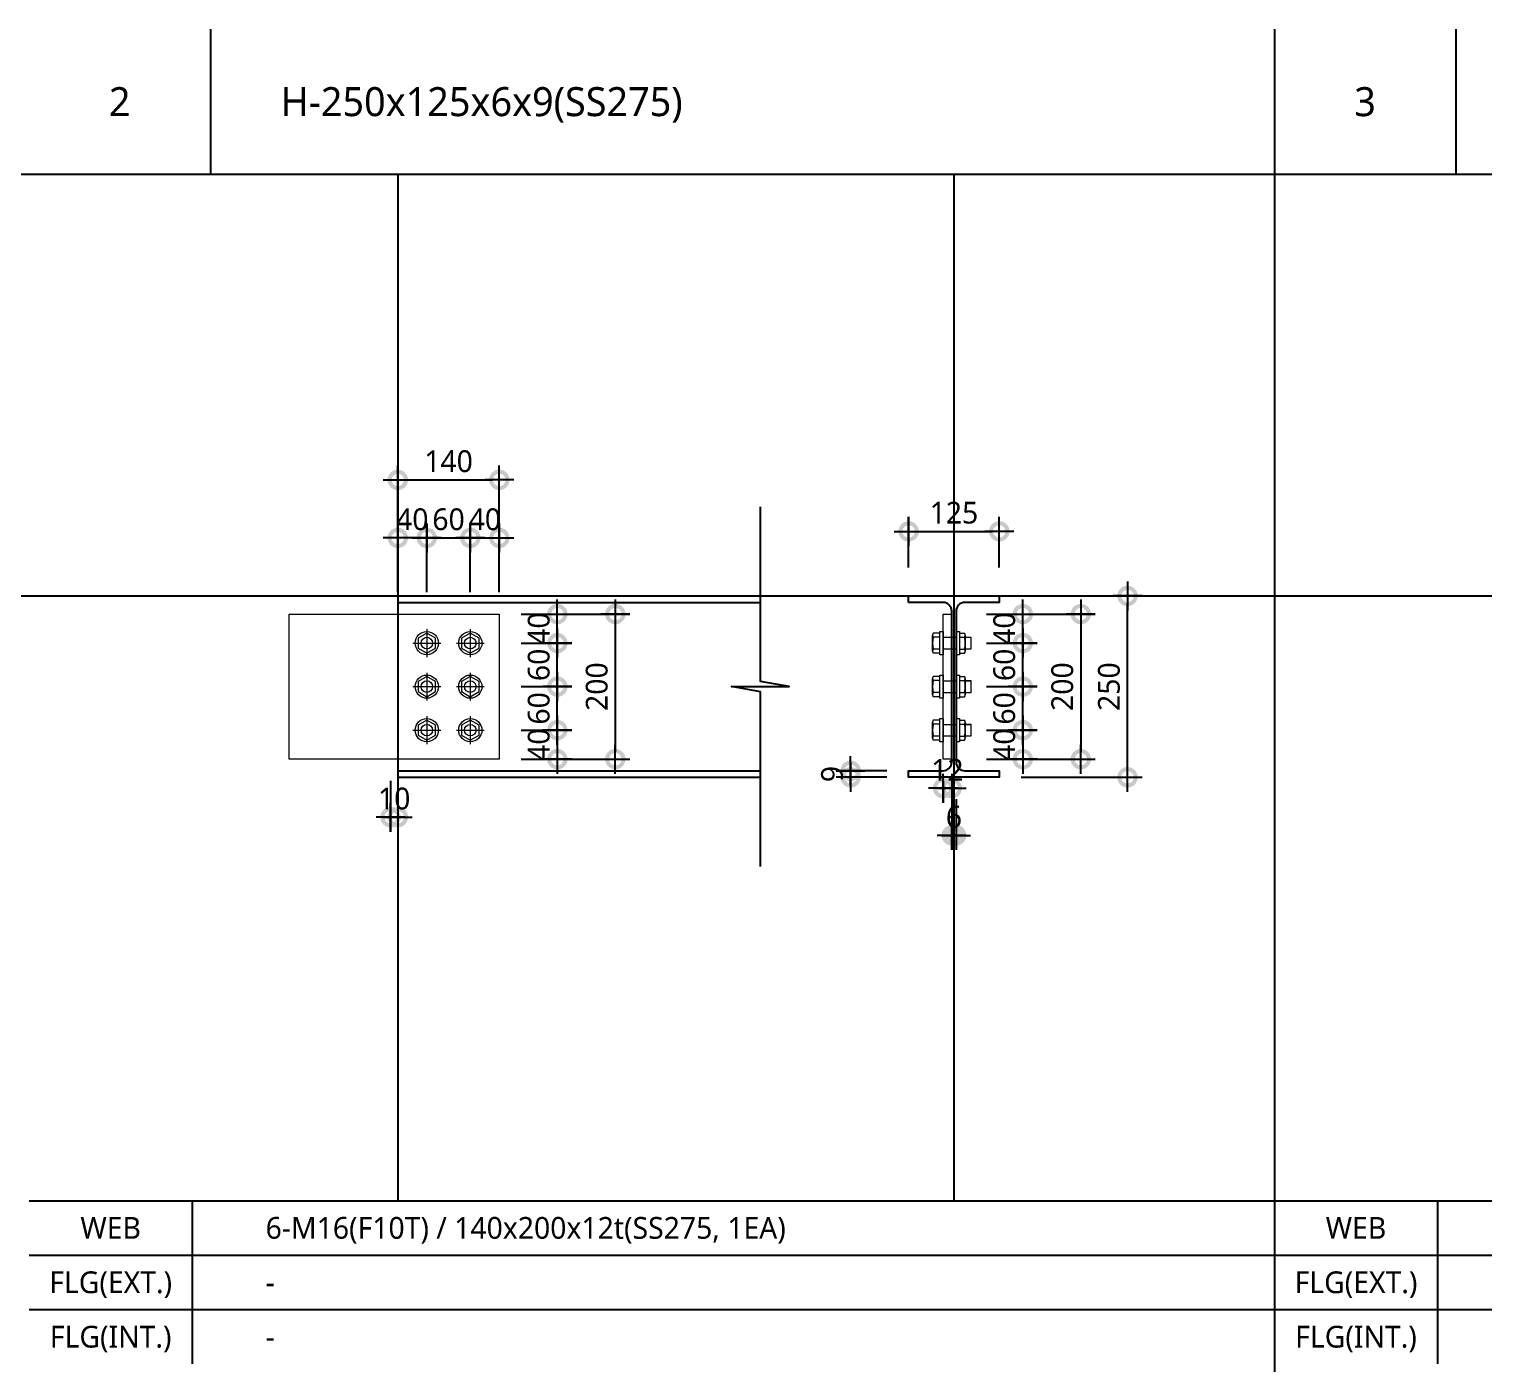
# Model space of a CAD drawing. Header units: millimetres. Extents: x 465 to 8156, y 210 to 5730.
# Drawn here: x 2182 to 4189, y 3890 to 5730 of the extents above; entities that cross this region are included whole.
import ezdxf
from ezdxf.enums import TextEntityAlignment as Align
from ezdxf.lldxf.tags import DXFTag

# ---------------------------------------------------------------- set-up
doc = ezdxf.new("R2010")
doc.units = ezdxf.units.MM
doc.header["$LTSCALE"] = 10
doc.layers.get('Defpoints').update_dxf_attribs({"color": 137})
for name, color, linetype, lineweight in [('Anchor Bolt', 4, 'Continuous', 0), ('Plate', 3, 'Continuous', 0), ('Steel-Hidden', 2, 'DASHED0', 0)]:
    doc.layers.add(name, color=color, linetype=linetype, lineweight=lineweight)
for name, color, linetype in [('DIM', 7, 'Continuous'), ('STEEL', 4, 'Continuous'), ('SYM', 6, 'Continuous'), ('TABLE', 7, 'Continuous'), ('TEXT', 3, 'Continuous')]:
    doc.layers.add(name, color=color, linetype=linetype)
doc.layers.add('TEMP', color=171, linetype='Continuous', plot=False)
doc.styles.add('S1', font='malgun.ttf')
doc.styles.add('스타일1', font='malgun.ttf')
tags = doc.linetypes.add('DASHED0', pattern=[1, 0.5, -0.5]).pattern_tags.tags
tags[6:7] = [DXFTag(74, 4), DXFTag(75, 0), DXFTag(340, '0'), DXFTag(46, 0.0), DXFTag(50, 0.0), DXFTag(44, 0.0), DXFTag(45, 0.0)]
tags[4:5] = [DXFTag(74, 4), DXFTag(75, 0), DXFTag(340, '0'), DXFTag(46, 0.0), DXFTag(50, 0.0), DXFTag(44, 0.0), DXFTag(45, 0.0)]
doc.dimstyles.new('CJA-10', dxfattribs={"dimscale": 10, "dimtxt": 3, "dimasz": 1, "dimexe": 2, "dimexo": 3, "dimgap": 1, "dimtad": 1, "dimdec": 0, "dimzin": 1, "dimdsep": 46, "dimlunit": 6, "dimtxsty": '스타일1', "dimblk": 'GAUN-DOT', "dimcen": -2, "dimdle": 2, "dimclrd": 256, "dimclre": 256, "dimclrt": 3, "dimadec": 0, "dimazin": 0, "dimtfac": 1, "dimtdec": 0, "dimtix": 1, "dimtmove": 2, "dimatfit": 3, "dimldrblk": 'DOTSMALL', "dimfxl": 1, "dimtolj": 1, "dimtzin": 1, "dimarcsym": 0})

# ---------------------------------------------------------------- blocks, each defined once
blk = doc.blocks.new('HEADED_HT_BOLT-PLAN-M16F10T')
at = {"layer": 'Anchor Bolt', "color": 1}
for p, q in [((-19.2, 0), (19.2, 0)), ((0, 19.2), (0, -19.2))]:
    blk.add_line(p, q, dxfattribs=at)
at = {"layer": 'Anchor Bolt'}
blk.add_lwpolyline([(0, 13.9), (-12, 6.9), (-12, -6.9), (0, -13.9), (12, -6.9), (12, 6.9), (0, 13.9)], dxfattribs=at)
at = {"layer": 'Anchor Bolt', "color": 8}
blk.add_circle((0, 0), 16, dxfattribs=at)
at = {"layer": 'Anchor Bolt'}
blk.add_circle((0, 0), 8, dxfattribs=at)
blk = doc.blocks.new('HEADED_HT_BOLT-HEAD-M16')
for p, q in [((-16, 0), (-16, 4.5)), ((-16, 4.5), (16, 4.5)), ((16, 0), (-16, 0)), ((-13.9, 4.5), (-13.9, 13.5)), ((-13.9, 4.5), (13.9, 4.5)), ((-11.1, 14.5), (11.1, 14.5)), ((-8.3, 4.5), (-8.3, 13.5)), ((8.3, 4.5), (8.3, 13.5)), ((13.9, 4.5), (13.9, 13.5)), ((16, 4.5), (16, 0))]:
    blk.add_line(p, q)
for centre, radius, start, end in [((-11.1, 10.2), 4.34, 50.3167, 129.6833), ((0, -20.6), 35.1, 76.2827, 103.7173), ((11.1, 10.2), 4.34, 50.3167, 129.6833)]:
    blk.add_arc(centre, radius, start, end)
blk = doc.blocks.new('HEADED_HT_BOLT-TAIL-M16')
for p, q in [((-8.4, 20.1), (-8, 20.5)), ((-8.4, 12.5), (-8.4, 20.1)), ((-8.4, 20.1), (8.4, 20.1)), ((-8, 20.5), (8, 20.5)), ((-8, 12.5), (-8, 20.5)), ((8, 20.5), (8.4, 20.1)), ((8, 12.5), (8, 20.5)), ((8.4, 20.1), (8.4, 12.5)), ((-16, 0), (-16, 4.5)), ((-16, 4.5), (16, 4.5)), ((16, 0), (-16, 0)), ((-13.9, 4.5), (-13.9, 11.7)), ((-13.9, 4.5), (13.9, 4.5)), ((-11.1, 12.5), (11.1, 12.5)), ((-8.3, 4.5), (-8.3, 11.7)), ((8.3, 4.5), (8.3, 11.7)), ((13.9, 4.5), (13.9, 11.7)), ((16, 4.5), (16, 0))]:
    blk.add_line(p, q)
for centre, radius, start, end in [((-11.1, 7.3), 5.2, 57.7958, 122.2042), ((0, -31.1), 43.6, 79.0073, 100.9927), ((11.1, 7.3), 5.2, 57.7958, 122.2042)]:
    blk.add_arc(centre, radius, start, end)
blk = doc.blocks.new('GAUN-DOT')
at = {"linetype": 'ByBlock'}
for p, q in [((2, 0), (-2, 0)), ((0, -2), (0, 2))]:
    blk.add_line(p, q, dxfattribs=at)
at = {"const_width": 2.25}
blk.add_lwpolyline([(0, 0.28125, 1), (0, -0.28125, 1)], format="xyb", close=True, dxfattribs=at)
blk = doc.blocks.new('*D93')
at = {"layer": 'Defpoints', "color": 0, "transparency": 16777216}
for p in [(2831, 4763.6), (2831, 4723.6), (2911, 4723.6)]:
    blk.add_point(p, dxfattribs=at)
at = {"layer": 'DIM', "lineweight": -2, "transparency": 16777216}
for p, q in [((2911, 4773.6), (2911, 4783.6)), ((2861, 4763.6), (2931, 4763.6)), ((2911, 4763.6), (2911, 4723.6)), ((2861, 4723.6), (2931, 4723.6)), ((2911, 4713.6), (2911, 4703.6))]:
    blk.add_line(p, q, dxfattribs=at)
at = {"layer": 'DIM', "lineweight": -2, "transparency": 16777216, "xscale": 10, "yscale": 10, "zscale": 10}
for p, rotation in [((2911, 4763.6), 270), ((2911, 4723.6), 90)]:
    blk.add_blockref('GAUN-DOT', p, dxfattribs=dict(at, rotation=rotation))
at = {"layer": 'DIM', "color": 3, "transparency": 16777216, "insert": (2885.5, 4743.6), "char_height": 30, "attachment_point": 5, "rotation": 90, "style": '스타일1'}
blk.add_mtext('\\A1;40', dxfattribs=at)
blk = doc.blocks.new('_DotSmall')
at = {"color": 0, "linetype": 'ByBlock', "const_width": 0.5}
blk.add_lwpolyline([(-0.0625, 0, 1), (0.0625, 0, 1)], format="xyb", close=True, dxfattribs=at)
blk = doc.blocks.new('*D94')
at = {"layer": 'Defpoints', "color": 0, "transparency": 16777216}
for p in [(2831, 4823.6), (2911, 4823.6), (2831, 4763.6)]:
    blk.add_point(p, dxfattribs=at)
at = {"layer": 'DIM', "lineweight": -2, "transparency": 16777216}
for p, q in [((2911, 4833.6), (2911, 4843.6)), ((2861, 4823.6), (2931, 4823.6)), ((2911, 4763.6), (2911, 4823.6)), ((2861, 4763.6), (2931, 4763.6)), ((2911, 4753.6), (2911, 4743.6))]:
    blk.add_line(p, q, dxfattribs=at)
at = {"layer": 'DIM', "lineweight": -2, "transparency": 16777216, "xscale": 10, "yscale": 10, "zscale": 10}
for p, rotation in [((2911, 4823.6), 270), ((2911, 4763.6), 90)]:
    blk.add_blockref('GAUN-DOT', p, dxfattribs=dict(at, rotation=rotation))
at = {"layer": 'DIM', "color": 3, "transparency": 16777216, "insert": (2885.5, 4793.6), "char_height": 30, "attachment_point": 5, "rotation": 90, "style": '스타일1'}
blk.add_mtext('\\A1;60', dxfattribs=at)
blk = doc.blocks.new('*D95')
at = {"layer": 'Defpoints', "color": 0, "transparency": 16777216}
for p in [(2831, 4883.6), (2911, 4883.6), (2831, 4823.6)]:
    blk.add_point(p, dxfattribs=at)
at = {"layer": 'DIM', "lineweight": -2, "transparency": 16777216}
for p, q in [((2911, 4893.6), (2911, 4903.6)), ((2861, 4883.6), (2931, 4883.6)), ((2911, 4823.6), (2911, 4883.6)), ((2861, 4823.6), (2931, 4823.6)), ((2911, 4813.6), (2911, 4803.6))]:
    blk.add_line(p, q, dxfattribs=at)
at = {"layer": 'DIM', "lineweight": -2, "transparency": 16777216, "xscale": 10, "yscale": 10, "zscale": 10}
for p, rotation in [((2911, 4883.6), 270), ((2911, 4823.6), 90)]:
    blk.add_blockref('GAUN-DOT', p, dxfattribs=dict(at, rotation=rotation))
at = {"layer": 'DIM', "color": 3, "transparency": 16777216, "insert": (2885.5, 4853.6), "char_height": 30, "attachment_point": 5, "rotation": 90, "style": '스타일1'}
blk.add_mtext('\\A1;60', dxfattribs=at)
blk = doc.blocks.new('*D96')
at = {"layer": 'Defpoints', "color": 0, "transparency": 16777216}
for p in [(2831, 4923.6), (2911, 4923.6), (2831, 4883.6)]:
    blk.add_point(p, dxfattribs=at)
at = {"layer": 'DIM', "lineweight": -2, "transparency": 16777216}
for p, q in [((2911, 4933.6), (2911, 4943.6)), ((2861, 4923.6), (2931, 4923.6)), ((2911, 4883.6), (2911, 4923.6)), ((2861, 4883.6), (2931, 4883.6)), ((2911, 4873.6), (2911, 4863.6))]:
    blk.add_line(p, q, dxfattribs=at)
at = {"layer": 'DIM', "lineweight": -2, "transparency": 16777216, "xscale": 10, "yscale": 10, "zscale": 10}
for p, rotation in [((2911, 4923.6), 270), ((2911, 4883.6), 90)]:
    blk.add_blockref('GAUN-DOT', p, dxfattribs=dict(at, rotation=rotation))
at = {"layer": 'DIM', "color": 3, "transparency": 16777216, "insert": (2885.5, 4903.6), "char_height": 30, "attachment_point": 5, "rotation": 90, "style": '스타일1'}
blk.add_mtext('\\A1;40', dxfattribs=at)
blk = doc.blocks.new('*D97')
at = {"layer": 'Defpoints', "color": 0, "transparency": 16777216}
for p in [(2831, 4923.6), (2831, 4723.6), (2991, 4723.6)]:
    blk.add_point(p, dxfattribs=at)
at = {"layer": 'DIM', "lineweight": -2, "transparency": 16777216}
for p, q in [((2861, 4923.6), (3011, 4923.6)), ((2991, 4913.6), (2991, 4733.6)), ((2861, 4723.6), (3011, 4723.6))]:
    blk.add_line(p, q, dxfattribs=at)
at = {"layer": 'DIM', "lineweight": -2, "transparency": 16777216, "xscale": 10, "yscale": 10, "zscale": 10}
for p, rotation in [((2991, 4923.6), 90), ((2991, 4723.6), 270)]:
    blk.add_blockref('GAUN-DOT', p, dxfattribs=dict(at, rotation=rotation))
at = {"layer": 'DIM', "color": 3, "transparency": 16777216, "insert": (2965.5, 4823.6), "char_height": 30, "attachment_point": 5, "rotation": 90, "style": '스타일1'}
blk.add_mtext('\\A1;200', dxfattribs=at)
blk = doc.blocks.new('*D98')
at = {"layer": 'Defpoints', "color": 0, "transparency": 16777216}
for p in [(2691, 5028.6), (2691, 4923.6), (2731, 4923.6)]:
    blk.add_point(p, dxfattribs=at)
at = {"layer": 'DIM', "lineweight": -2, "transparency": 16777216}
for p, q in [((2691, 4953.6), (2691, 5048.6)), ((2731, 4953.6), (2731, 5048.6)), ((2681, 5028.6), (2671, 5028.6)), ((2731, 5028.6), (2691, 5028.6)), ((2741, 5028.6), (2751, 5028.6))]:
    blk.add_line(p, q, dxfattribs=at)
at = {"layer": 'DIM', "lineweight": -2, "transparency": 16777216, "xscale": 10, "yscale": 10, "zscale": 10}
blk.add_blockref('GAUN-DOT', (2691, 5028.6), dxfattribs=at)
at = {"layer": 'DIM', "lineweight": -2, "transparency": 16777216, "xscale": 10, "yscale": 10, "zscale": 10, "rotation": 180}
blk.add_blockref('GAUN-DOT', (2731, 5028.6), dxfattribs=at)
at = {"layer": 'DIM', "color": 3, "transparency": 16777216, "insert": (2711, 5054.1), "char_height": 30, "attachment_point": 5, "style": '스타일1'}
blk.add_mtext('\\A1;40', dxfattribs=at)
blk = doc.blocks.new('*D99')
at = {"layer": 'Defpoints', "color": 0, "transparency": 16777216}
for p in [(2791, 5028.6), (2731, 4923.6), (2791, 4923.6)]:
    blk.add_point(p, dxfattribs=at)
at = {"layer": 'DIM', "lineweight": -2, "transparency": 16777216}
for p, q in [((2731, 4953.6), (2731, 5048.6)), ((2791, 4953.6), (2791, 5048.6)), ((2721, 5028.6), (2711, 5028.6)), ((2731, 5028.6), (2791, 5028.6)), ((2801, 5028.6), (2811, 5028.6))]:
    blk.add_line(p, q, dxfattribs=at)
at = {"layer": 'DIM', "lineweight": -2, "transparency": 16777216, "xscale": 10, "yscale": 10, "zscale": 10}
blk.add_blockref('GAUN-DOT', (2731, 5028.6), dxfattribs=at)
at = {"layer": 'DIM', "lineweight": -2, "transparency": 16777216, "xscale": 10, "yscale": 10, "zscale": 10, "rotation": 180}
blk.add_blockref('GAUN-DOT', (2791, 5028.6), dxfattribs=at)
at = {"layer": 'DIM', "color": 3, "transparency": 16777216, "insert": (2761, 5054.1), "char_height": 30, "attachment_point": 5, "style": '스타일1'}
blk.add_mtext('\\A1;60', dxfattribs=at)
blk = doc.blocks.new('*D100')
at = {"layer": 'Defpoints', "color": 0, "transparency": 16777216}
for p in [(2831, 5028.6), (2791, 4923.6), (2831, 4923.6)]:
    blk.add_point(p, dxfattribs=at)
at = {"layer": 'DIM', "lineweight": -2, "transparency": 16777216}
for p, q in [((2791, 4953.6), (2791, 5048.6)), ((2831, 4953.6), (2831, 5048.6)), ((2781, 5028.6), (2771, 5028.6)), ((2791, 5028.6), (2831, 5028.6)), ((2841, 5028.6), (2851, 5028.6))]:
    blk.add_line(p, q, dxfattribs=at)
at = {"layer": 'DIM', "lineweight": -2, "transparency": 16777216, "xscale": 10, "yscale": 10, "zscale": 10}
blk.add_blockref('GAUN-DOT', (2791, 5028.6), dxfattribs=at)
at = {"layer": 'DIM', "lineweight": -2, "transparency": 16777216, "xscale": 10, "yscale": 10, "zscale": 10, "rotation": 180}
blk.add_blockref('GAUN-DOT', (2831, 5028.6), dxfattribs=at)
at = {"layer": 'DIM', "color": 3, "transparency": 16777216, "insert": (2811, 5054.1), "char_height": 30, "attachment_point": 5, "style": '스타일1'}
blk.add_mtext('\\A1;40', dxfattribs=at)
blk = doc.blocks.new('*D101')
at = {"layer": 'Defpoints', "color": 0, "transparency": 16777216}
for p in [(2831, 5108.6), (2691, 4923.6), (2831, 4923.6)]:
    blk.add_point(p, dxfattribs=at)
at = {"layer": 'DIM', "lineweight": -2, "transparency": 16777216}
for p, q in [((2691, 4953.6), (2691, 5128.6)), ((2831, 4953.6), (2831, 5128.6)), ((2701, 5108.6), (2821, 5108.6))]:
    blk.add_line(p, q, dxfattribs=at)
at = {"layer": 'DIM', "lineweight": -2, "transparency": 16777216, "xscale": 10, "yscale": 10, "zscale": 10, "rotation": 180}
blk.add_blockref('GAUN-DOT', (2691, 5108.6), dxfattribs=at)
at = {"layer": 'DIM', "lineweight": -2, "transparency": 16777216, "xscale": 10, "yscale": 10, "zscale": 10}
blk.add_blockref('GAUN-DOT', (2831, 5108.6), dxfattribs=at)
at = {"layer": 'DIM', "color": 3, "transparency": 16777216, "insert": (2761, 5134.2), "char_height": 30, "attachment_point": 5, "style": '스타일1'}
blk.add_mtext('\\A1;140', dxfattribs=at)
blk = doc.blocks.new('*D102')
at = {"layer": 'Defpoints', "color": 0, "transparency": 16777216}
for p in [(2681, 4723.6), (2691, 4723.6), (2681, 4643.6)]:
    blk.add_point(p, dxfattribs=at)
at = {"layer": 'DIM', "lineweight": -2, "transparency": 16777216}
for p, q in [((2681, 4693.6), (2681, 4623.6)), ((2691, 4693.6), (2691, 4623.6)), ((2671, 4643.6), (2661, 4643.6)), ((2691, 4643.6), (2681, 4643.6)), ((2701, 4643.6), (2711, 4643.6))]:
    blk.add_line(p, q, dxfattribs=at)
at = {"layer": 'DIM', "lineweight": -2, "transparency": 16777216, "xscale": 10, "yscale": 10, "zscale": 10}
blk.add_blockref('GAUN-DOT', (2681, 4643.6), dxfattribs=at)
at = {"layer": 'DIM', "lineweight": -2, "transparency": 16777216, "xscale": 10, "yscale": 10, "zscale": 10, "rotation": 180}
blk.add_blockref('GAUN-DOT', (2691, 4643.6), dxfattribs=at)
at = {"layer": 'DIM', "color": 3, "transparency": 16777216, "insert": (2686, 4669.2), "char_height": 30, "attachment_point": 5, "style": '스타일1'}
blk.add_mtext('\\A1;10', dxfattribs=at)
blk = doc.blocks.new('*D103')
at = {"layer": 'Defpoints', "color": 0, "transparency": 16777216}
for p in [(3473, 4763.6), (3473, 4723.6), (3553, 4723.6)]:
    blk.add_point(p, dxfattribs=at)
at = {"layer": 'DIM', "lineweight": -2, "transparency": 16777216}
for p, q in [((3553, 4773.6), (3553, 4783.6)), ((3503, 4763.6), (3573, 4763.6)), ((3553, 4763.6), (3553, 4723.6)), ((3503, 4723.6), (3573, 4723.6)), ((3553, 4713.6), (3553, 4703.6))]:
    blk.add_line(p, q, dxfattribs=at)
at = {"layer": 'DIM', "lineweight": -2, "transparency": 16777216, "xscale": 10, "yscale": 10, "zscale": 10}
for p, rotation in [((3553, 4763.6), 270), ((3553, 4723.6), 90)]:
    blk.add_blockref('GAUN-DOT', p, dxfattribs=dict(at, rotation=rotation))
at = {"layer": 'DIM', "color": 3, "transparency": 16777216, "insert": (3527.5, 4743.6), "char_height": 30, "attachment_point": 5, "rotation": 90, "style": '스타일1'}
blk.add_mtext('\\A1;40', dxfattribs=at)
blk = doc.blocks.new('*D104')
at = {"layer": 'Defpoints', "color": 0, "transparency": 16777216}
for p in [(3473, 4823.6), (3553, 4823.6), (3473, 4763.6)]:
    blk.add_point(p, dxfattribs=at)
at = {"layer": 'DIM', "lineweight": -2, "transparency": 16777216}
for p, q in [((3553, 4833.6), (3553, 4843.6)), ((3503, 4823.6), (3573, 4823.6)), ((3553, 4763.6), (3553, 4823.6)), ((3503, 4763.6), (3573, 4763.6)), ((3553, 4753.6), (3553, 4743.6))]:
    blk.add_line(p, q, dxfattribs=at)
at = {"layer": 'DIM', "lineweight": -2, "transparency": 16777216, "xscale": 10, "yscale": 10, "zscale": 10}
for p, rotation in [((3553, 4823.6), 270), ((3553, 4763.6), 90)]:
    blk.add_blockref('GAUN-DOT', p, dxfattribs=dict(at, rotation=rotation))
at = {"layer": 'DIM', "color": 3, "transparency": 16777216, "insert": (3527.5, 4793.6), "char_height": 30, "attachment_point": 5, "rotation": 90, "style": '스타일1'}
blk.add_mtext('\\A1;60', dxfattribs=at)
blk = doc.blocks.new('*D105')
at = {"layer": 'Defpoints', "color": 0, "transparency": 16777216}
for p in [(3473, 4883.6), (3553, 4883.6), (3473, 4823.6)]:
    blk.add_point(p, dxfattribs=at)
at = {"layer": 'DIM', "lineweight": -2, "transparency": 16777216}
for p, q in [((3553, 4893.6), (3553, 4903.6)), ((3503, 4883.6), (3573, 4883.6)), ((3553, 4823.6), (3553, 4883.6)), ((3503, 4823.6), (3573, 4823.6)), ((3553, 4813.6), (3553, 4803.6))]:
    blk.add_line(p, q, dxfattribs=at)
at = {"layer": 'DIM', "lineweight": -2, "transparency": 16777216, "xscale": 10, "yscale": 10, "zscale": 10}
for p, rotation in [((3553, 4883.6), 270), ((3553, 4823.6), 90)]:
    blk.add_blockref('GAUN-DOT', p, dxfattribs=dict(at, rotation=rotation))
at = {"layer": 'DIM', "color": 3, "transparency": 16777216, "insert": (3527.5, 4853.6), "char_height": 30, "attachment_point": 5, "rotation": 90, "style": '스타일1'}
blk.add_mtext('\\A1;60', dxfattribs=at)
blk = doc.blocks.new('*D106')
at = {"layer": 'Defpoints', "color": 0, "transparency": 16777216}
for p in [(3473, 4923.6), (3553, 4923.6), (3473, 4883.6)]:
    blk.add_point(p, dxfattribs=at)
at = {"layer": 'DIM', "lineweight": -2, "transparency": 16777216}
for p, q in [((3553, 4933.6), (3553, 4943.6)), ((3503, 4923.6), (3573, 4923.6)), ((3553, 4883.6), (3553, 4923.6)), ((3503, 4883.6), (3573, 4883.6)), ((3553, 4873.6), (3553, 4863.6))]:
    blk.add_line(p, q, dxfattribs=at)
at = {"layer": 'DIM', "lineweight": -2, "transparency": 16777216, "xscale": 10, "yscale": 10, "zscale": 10}
for p, rotation in [((3553, 4923.6), 270), ((3553, 4883.6), 90)]:
    blk.add_blockref('GAUN-DOT', p, dxfattribs=dict(at, rotation=rotation))
at = {"layer": 'DIM', "color": 3, "transparency": 16777216, "insert": (3527.5, 4903.6), "char_height": 30, "attachment_point": 5, "rotation": 90, "style": '스타일1'}
blk.add_mtext('\\A1;40', dxfattribs=at)
blk = doc.blocks.new('*D107')
at = {"layer": 'Defpoints', "color": 0, "transparency": 16777216}
for p in [(3473, 4923.6), (3473, 4723.6), (3633, 4723.6)]:
    blk.add_point(p, dxfattribs=at)
at = {"layer": 'DIM', "lineweight": -2, "transparency": 16777216}
for p, q in [((3503, 4923.6), (3653, 4923.6)), ((3633, 4913.6), (3633, 4733.6)), ((3503, 4723.6), (3653, 4723.6))]:
    blk.add_line(p, q, dxfattribs=at)
at = {"layer": 'DIM', "lineweight": -2, "transparency": 16777216, "xscale": 10, "yscale": 10, "zscale": 10}
for p, rotation in [((3633, 4923.6), 90), ((3633, 4723.6), 270)]:
    blk.add_blockref('GAUN-DOT', p, dxfattribs=dict(at, rotation=rotation))
at = {"layer": 'DIM', "color": 3, "transparency": 16777216, "insert": (3607.5, 4823.6), "char_height": 30, "attachment_point": 5, "rotation": 90, "style": '스타일1'}
blk.add_mtext('\\A1;200', dxfattribs=at)
blk = doc.blocks.new('*D108')
at = {"layer": 'Defpoints', "color": 0, "transparency": 16777216}
for p in [(3443, 4723.6), (3455, 4723.6), (3443, 4683.6)]:
    blk.add_point(p, dxfattribs=at)
at = {"layer": 'DIM', "lineweight": -2, "transparency": 16777216}
for p, q in [((3433, 4683.6), (3423, 4683.6)), ((3443, 4693.6), (3443, 4663.6)), ((3455, 4683.6), (3443, 4683.6)), ((3455, 4693.6), (3455, 4663.6)), ((3465, 4683.6), (3475, 4683.6))]:
    blk.add_line(p, q, dxfattribs=at)
at = {"layer": 'DIM', "lineweight": -2, "transparency": 16777216, "xscale": 10, "yscale": 10, "zscale": 10}
blk.add_blockref('GAUN-DOT', (3443, 4683.6), dxfattribs=at)
at = {"layer": 'DIM', "lineweight": -2, "transparency": 16777216, "xscale": 10, "yscale": 10, "zscale": 10, "rotation": 180}
blk.add_blockref('GAUN-DOT', (3455, 4683.6), dxfattribs=at)
at = {"layer": 'DIM', "color": 3, "transparency": 16777216, "insert": (3449, 4708.9), "char_height": 30, "attachment_point": 5, "style": '스타일1'}
blk.add_mtext('\\A1;12', dxfattribs=at)
blk = doc.blocks.new('*D109')
at = {"layer": 'Defpoints', "color": 0, "transparency": 16777216}
for p in [(3520.5, 5037.6), (3395.5, 4957.6), (3520.5, 4957.6)]:
    blk.add_point(p, dxfattribs=at)
at = {"layer": 'DIM', "lineweight": -2, "transparency": 16777216}
for p, q in [((3395.5, 4987.6), (3395.5, 5057.6)), ((3520.5, 4987.6), (3520.5, 5057.6)), ((3405.5, 5037.6), (3510.5, 5037.6))]:
    blk.add_line(p, q, dxfattribs=at)
at = {"layer": 'DIM', "lineweight": -2, "transparency": 16777216, "xscale": 10, "yscale": 10, "zscale": 10, "rotation": 180}
blk.add_blockref('GAUN-DOT', (3395.5, 5037.6), dxfattribs=at)
at = {"layer": 'DIM', "lineweight": -2, "transparency": 16777216, "xscale": 10, "yscale": 10, "zscale": 10}
blk.add_blockref('GAUN-DOT', (3520.5, 5037.6), dxfattribs=at)
at = {"layer": 'DIM', "color": 3, "transparency": 16777216, "insert": (3458, 5063.2), "char_height": 30, "attachment_point": 5, "style": '스타일1'}
blk.add_mtext('\\A1;125', dxfattribs=at)
blk = doc.blocks.new('*D110')
at = {"layer": 'Defpoints', "color": 0, "transparency": 16777216}
for p in [(3520.5, 4948.6), (3697.4, 4948.6), (3520.5, 4698.6)]:
    blk.add_point(p, dxfattribs=at)
at = {"layer": 'DIM', "lineweight": -2, "transparency": 16777216}
for p, q in [((3550.5, 4948.6), (3717.4, 4948.6)), ((3697.4, 4708.6), (3697.4, 4938.6)), ((3550.5, 4698.6), (3717.4, 4698.6))]:
    blk.add_line(p, q, dxfattribs=at)
at = {"layer": 'DIM', "lineweight": -2, "transparency": 16777216, "xscale": 10, "yscale": 10, "zscale": 10}
for p, rotation in [((3697.4, 4948.6), 90), ((3697.4, 4698.6), 270)]:
    blk.add_blockref('GAUN-DOT', p, dxfattribs=dict(at, rotation=rotation))
at = {"layer": 'DIM', "color": 3, "transparency": 16777216, "insert": (3671.9, 4823.6), "char_height": 30, "attachment_point": 5, "rotation": 90, "style": '스타일1'}
blk.add_mtext('\\A1;250', dxfattribs=at)
blk = doc.blocks.new('*D111')
at = {"layer": 'Defpoints', "color": 0, "transparency": 16777216}
for p in [(3315.5, 4698.6), (3395.5, 4707.6), (3395.5, 4698.6)]:
    blk.add_point(p, dxfattribs=at)
at = {"layer": 'DIM', "lineweight": -2, "transparency": 16777216}
for p, q in [((3315.5, 4717.6), (3315.5, 4727.6)), ((3365.5, 4707.6), (3295.5, 4707.6)), ((3365.5, 4698.6), (3295.5, 4698.6)), ((3315.5, 4707.6), (3315.5, 4698.6)), ((3315.5, 4688.6), (3315.5, 4678.6))]:
    blk.add_line(p, q, dxfattribs=at)
at = {"layer": 'DIM', "lineweight": -2, "transparency": 16777216, "xscale": 10, "yscale": 10, "zscale": 10}
for p, rotation in [((3315.5, 4707.6), 270), ((3315.5, 4698.6), 90)]:
    blk.add_blockref('GAUN-DOT', p, dxfattribs=dict(at, rotation=rotation))
at = {"layer": 'DIM', "color": 3, "transparency": 16777216, "insert": (3290, 4703.1), "char_height": 30, "attachment_point": 5, "rotation": 90, "style": '스타일1'}
blk.add_mtext('\\A1;9', dxfattribs=at)
blk = doc.blocks.new('*D112')
at = {"layer": 'Defpoints', "color": 0, "transparency": 16777216}
for p in [(3455, 4698.6), (3461, 4698.6), (3461, 4618.6)]:
    blk.add_point(p, dxfattribs=at)
at = {"layer": 'DIM', "lineweight": -2, "transparency": 16777216}
for p, q in [((3455, 4668.6), (3455, 4598.6)), ((3461, 4668.6), (3461, 4598.6)), ((3445, 4618.6), (3435, 4618.6)), ((3455, 4618.6), (3461, 4618.6)), ((3471, 4618.6), (3481, 4618.6))]:
    blk.add_line(p, q, dxfattribs=at)
at = {"layer": 'DIM', "lineweight": -2, "transparency": 16777216, "xscale": 10, "yscale": 10, "zscale": 10}
blk.add_blockref('GAUN-DOT', (3455, 4618.6), dxfattribs=at)
at = {"layer": 'DIM', "lineweight": -2, "transparency": 16777216, "xscale": 10, "yscale": 10, "zscale": 10, "rotation": 180}
blk.add_blockref('GAUN-DOT', (3461, 4618.6), dxfattribs=at)
at = {"layer": 'DIM', "color": 3, "transparency": 16777216, "insert": (3458, 4644.1), "char_height": 30, "attachment_point": 5, "style": '스타일1'}
blk.add_mtext('\\A1;6', dxfattribs=at)

msp = doc.modelspace()

# ---------------------------------------------------------------- linework, layer by layer
at = {"layer": 'Anchor Bolt', "linetype": 'DASHED0'}
for p, q in [((3443, 4891.6), (3461, 4891.6)), ((3443, 4891.6), (3461, 4891.6)), ((3443, 4875.6), (3461, 4875.6)), ((3443, 4875.6), (3461, 4875.6)), ((3443, 4831.6), (3461, 4831.6)), ((3443, 4831.6), (3461, 4831.6)), ((3443, 4815.6), (3461, 4815.6)), ((3443, 4815.6), (3461, 4815.6)), ((3443, 4771.6), (3461, 4771.6)), ((3443, 4771.6), (3461, 4771.6)), ((3443, 4755.6), (3461, 4755.6)), ((3443, 4755.6), (3461, 4755.6))]:
    msp.add_line(p, q, dxfattribs=at)
at = {"layer": 'Plate'}
for points in [[(2541, 4723.6), (2541, 4923.6), (2831, 4923.6), (2831, 4723.6), (2541, 4723.6)], [(3455, 4723.6), (3443, 4723.6), (3443, 4923.6), (3455, 4923.6)]]:
    msp.add_lwpolyline(points, dxfattribs=at)
at = {"layer": 'STEEL'}
for p, q in [((2691, 4948.6), (3191, 4948.6)), ((2691, 4948.6), (2691, 4923.6)), ((2691, 4939.6), (3191, 4939.6)), ((2691, 4723.6), (2691, 4698.6)), ((2691, 4707.6), (3191, 4707.6)), ((2691, 4698.6), (3191, 4698.6))]:
    msp.add_line(p, q, dxfattribs=at)
msp.add_lwpolyline([(3395.5, 4939.6), (3395.5, 4948.6), (3520.5, 4948.6), (3520.5, 4939.6), (3473, 4939.6, 0.414214), (3461, 4927.6), (3461, 4719.6, 0.414214), (3473, 4707.6), (3520.5, 4707.6), (3520.5, 4698.6), (3395.5, 4698.6), (3395.5, 4707.6), (3443, 4707.6, 0.414214), (3455, 4719.6), (3455, 4927.6, 0.414214), (3443, 4939.6), (3395.5, 4939.6)], format="xyb", dxfattribs=at)
at = {"layer": 'Steel-Hidden'}
msp.add_line((2691, 4923.6), (2691, 4723.6), dxfattribs=at)
at = {"layer": 'SYM'}
msp.add_lwpolyline([(3191, 4575.6), (3191, 4816.6), (3151.4, 4823.6), (3230.6, 4823.6), (3191, 4830.6), (3191, 5071.6)], dxfattribs=at)
at = {"layer": 'TABLE', "color": 4}
for p, q in [((2432.5, 5730), (2432.5, 5530)), ((4150, 5730), (4150, 5530)), ((465, 5530), (7335, 5530))]:
    msp.add_line(p, q, dxfattribs=at)
at = {"layer": 'TABLE', "color": 3}
msp.add_line((3900, 5730), (3900, 210), dxfattribs=at)
at = {"layer": 'TABLE', "color": 6}
for p, q in [((2182.5, 4115), (3900, 4115)), ((2407.5, 4115), (2407.5, 3890)), ((3900, 4115), (5617.5, 4115)), ((4125, 4115), (4125, 3890)), ((2182.5, 4040), (3900, 4040)), ((3900, 4040), (5617.5, 4040)), ((2182.5, 3965), (3900, 3965)), ((3900, 3965), (5617.5, 3965))]:
    msp.add_line(p, q, dxfattribs=at)
at = {"layer": 'TEMP'}
for p, q in [((2691, 5530), (2691, 4115)), ((3458, 5530), (3458, 4115)), ((465, 4948.6), (7335, 4948.6))]:
    msp.add_line(p, q, dxfattribs=at)

# ---------------------------------------------------------------- block references
at = {"layer": 'Anchor Bolt'}
for p in [(2731, 4883.6), (2791, 4883.6), (2731, 4823.6), (2791, 4823.6), (2731, 4763.6), (2791, 4763.6)]:
    msp.add_blockref('HEADED_HT_BOLT-PLAN-M16F10T', p, dxfattribs=at)
for name, p, rotation in [('HEADED_HT_BOLT-HEAD-M16', (3443, 4883.6), 90), ('HEADED_HT_BOLT-HEAD-M16', (3443, 4883.6), 90), ('HEADED_HT_BOLT-TAIL-M16', (3461, 4883.6), 270), ('HEADED_HT_BOLT-TAIL-M16', (3461, 4883.6), 270), ('HEADED_HT_BOLT-HEAD-M16', (3443, 4823.6), 90), ('HEADED_HT_BOLT-HEAD-M16', (3443, 4823.6), 90), ('HEADED_HT_BOLT-TAIL-M16', (3461, 4823.6), 270), ('HEADED_HT_BOLT-TAIL-M16', (3461, 4823.6), 270), ('HEADED_HT_BOLT-HEAD-M16', (3443, 4763.6), 90), ('HEADED_HT_BOLT-HEAD-M16', (3443, 4763.6), 90), ('HEADED_HT_BOLT-TAIL-M16', (3461, 4763.6), 270), ('HEADED_HT_BOLT-TAIL-M16', (3461, 4763.6), 270)]:
    msp.add_blockref(name, p, dxfattribs=dict(at, rotation=rotation))

# ---------------------------------------------------------------- texts
at = {"layer": 'TEXT', "color": 6, "linetype": 'ByBlock', "style": '스타일1'}
for s, p in [('2', (2307.5, 5630)), ('3', (4025, 5630))]:
    msp.add_text(s, height=40, dxfattribs=at).set_placement(p, align=Align.MIDDLE_CENTER)
at = {"layer": 'TEXT', "linetype": 'ByBlock', "style": '스타일1'}
msp.add_text('H-250x125x6x9(SS275)', height=40, dxfattribs=at).set_placement((2529.5, 5630), align=Align.MIDDLE_LEFT)
at = {"layer": 'TEXT', "style": 'S1'}
for s, p in [('WEB', (2295, 4077.5)), ('WEB', (4012.5, 4077.5)), ('FLG(EXT.)', (2295, 4002.5)), ('FLG(EXT.)', (4012.5, 4002.5)), ('FLG(INT.)', (2295, 3927.5)), ('FLG(INT.)', (4012.5, 3927.5))]:
    msp.add_text(s, height=30, dxfattribs=at).set_placement(p, align=Align.MIDDLE_CENTER)
for s, p in [('6-M16(F10T) / 140x200x12t(SS275, 1EA)', (2508.7, 4077.5)), ('-', (2508.7, 4002.5)), ('-', (2508.7, 3927.5))]:
    msp.add_text(s, height=30, dxfattribs=at).set_placement(p, align=Align.MIDDLE_LEFT)

# ---------------------------------------------------------------- dimensions: what is measured, and where the dimension line sits
at = {"layer": 'DIM'}
for p1, p2, distance, picture, middle in [((2691, 4923.6), (2831, 4923.6), 185, '*D101', (2761, 5134.2)), ((3395.5, 4957.6), (3520.5, 4957.6), 80, '*D109', (3458, 5063.2)), ((2731, 4923.6), (2691, 4923.6), -105, '*D98', (2711, 5054.1)), ((2731, 4923.6), (2791, 4923.6), 105, '*D99', (2761, 5054.1)), ((2791, 4923.6), (2831, 4923.6), 105, '*D100', (2811, 5054.1)), ((3520.5, 4698.6), (3520.5, 4948.6), -176.9, '*D110', (3671.9, 4823.6)), ((2831, 4883.6), (2831, 4923.6), -80, '*D96', (2885.5, 4903.6)), ((2831, 4923.6), (2831, 4723.6), 160, '*D97', (2965.5, 4823.6)), ((3473, 4883.6), (3473, 4923.6), -80, '*D106', (3527.5, 4903.6)), ((3473, 4923.6), (3473, 4723.6), 160, '*D107', (3607.5, 4823.6)), ((2831, 4823.6), (2831, 4883.6), -80, '*D95', (2885.5, 4853.6)), ((3473, 4823.6), (3473, 4883.6), -80, '*D105', (3527.5, 4853.6)), ((2831, 4763.6), (2831, 4823.6), -80, '*D94', (2885.5, 4793.6)), ((3473, 4763.6), (3473, 4823.6), -80, '*D104', (3527.5, 4793.6)), ((2831, 4763.6), (2831, 4723.6), 80, '*D93', (2885.5, 4743.6)), ((3473, 4763.6), (3473, 4723.6), 80, '*D103', (3527.5, 4743.6)), ((2691, 4723.6), (2681, 4723.6), 80, '*D102', (2686, 4669.2)), ((3395.5, 4707.6), (3395.5, 4698.6), -80, '*D111', (3290, 4703.1)), ((3455, 4723.6), (3443, 4723.6), 40, '*D108', (3449, 4708.9)), ((3455, 4698.6), (3461, 4698.6), -80, '*D112', (3458, 4644.1))]:
    dim = msp.add_aligned_dim(p1=p1, p2=p2, distance=distance, dimstyle='CJA-10', dxfattribs=at)
    dim.commit()
    dim.dimension.update_dxf_attribs({"geometry": picture, "text_midpoint": middle})

doc.saveas('drawing.dxf')
